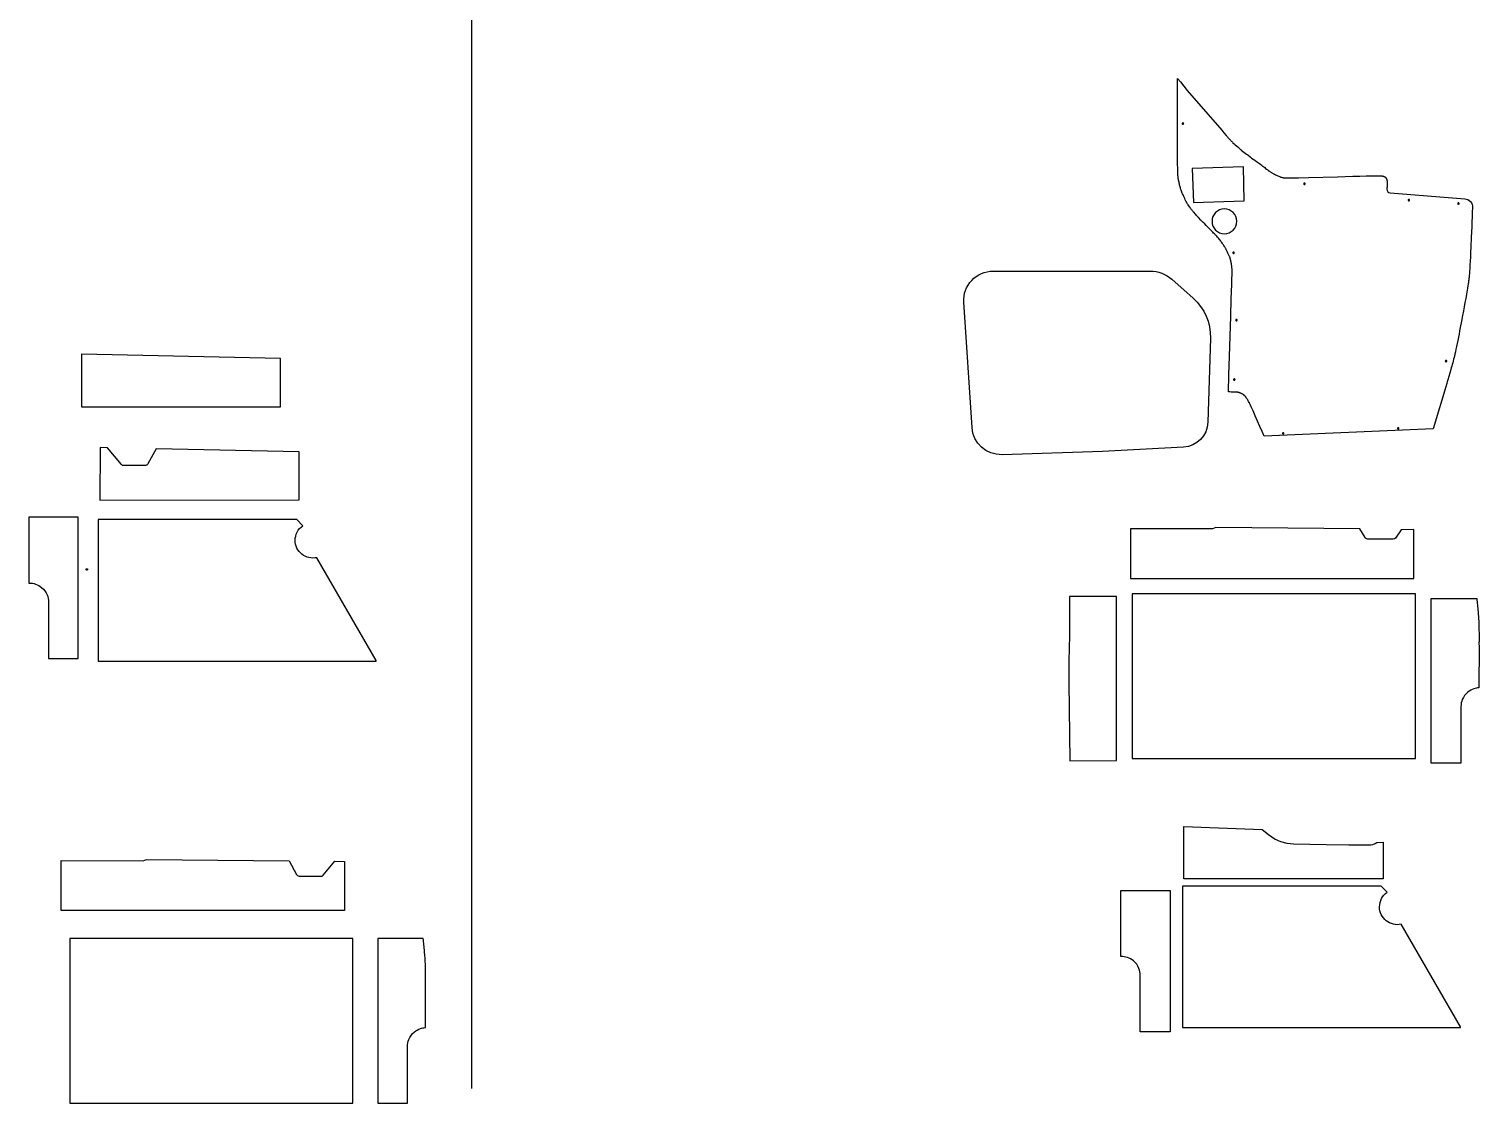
# Model space of a CAD drawing. Extents: x -1528 to 6367, y -7462 to 62.
# Drawn here: x 2141 to 6236, y -7462 to -4428 of the extents above; entities that cross this region are included whole.
import ezdxf

# ---------------------------------------------------------------- set-up
doc = ezdxf.new("R2010")
doc.units = 0
doc.layers.add('Default_Layer', color=1, linetype='CONTINUOUS')

msp = doc.modelspace()

# ---------------------------------------------------------------- linework, layer by layer
at = {"layer": 'Default_Layer'}
msp.add_lwpolyline([(3390.1, 62), (3390.1, -7420.9)], dxfattribs=at)
for points in [[(5975.9, -4880.7, 0.397316), (5985.2, -4890.8), (6195.5, -4907.3, -0.405949), (6217.6, -4932.4), (6217, -4945.1), (6216.4, -4958.5), (6215.8, -4972.4), (6215.2, -4986.7), (6214, -5015.6), (6212.7, -5044.1), (6212.1, -5057.9), (6211.5, -5071), (6210.9, -5083.5), (6210.3, -5095.2), (6210, -5100.6), (6209.7, -5105.8), (6209.4, -5110.7), (6209, -5115.2), (6208.7, -5119.5), (6208.4, -5123.4), (6208.1, -5126.9), (6207.8, -5130.1), (6207.4, -5133.1), (6207.1, -5136), (6206.7, -5139), (6206.3, -5141.9), (6205.9, -5144.9), (6205.5, -5147.8), (6204.6, -5153.7), (6203.7, -5159.6), (6202.7, -5165.5), (6201.7, -5171.4), (6200.6, -5177.2), (6199.5, -5183.1), (6198.4, -5189), (6196.2, -5200.7), (6193.9, -5212.4), (6192.8, -5218.2), (6191.8, -5224.1), (6189.3, -5237.5), (6186.3, -5253.4), (6183, -5271.1), (6181.2, -5280.3), (6179.5, -5289.5), (6177.7, -5298.6), (6175.9, -5307.6), (6174.2, -5316.3), (6172.5, -5324.6), (6170.9, -5332.3), (6169.4, -5339.4), (6168, -5345.7), (6167.4, -5348.5), (6166.8, -5351.1), (6165.6, -5356), (6164.3, -5360.9), (6163, -5365.8), (6161.7, -5370.7), (6160.3, -5375.6), (6159, -5380.5), (6157.6, -5385.3), (6156.2, -5390.2), (6153.3, -5399.9), (6150.4, -5409.6), (6147.6, -5419.4), (6146.1, -5424.2), (6144.8, -5429.1), (6106.7, -5557.7), (5629.4, -5578.3), (5623.6, -5565.3), (5617.1, -5550.7), (5603.7, -5520.7), (5597.6, -5507), (5592.4, -5495.5), (5590.3, -5490.9), (5588.6, -5487.1), (5587.3, -5484.3), (5586.8, -5483.4), (5586.5, -5482.7), (5585.3, -5480.5), (5584, -5478.2), (5582.7, -5475.9), (5581.3, -5473.6), (5580, -5471.4), (5579.3, -5470.4), (5578.7, -5469.4), (5578.1, -5468.5), (5577.5, -5467.7), (5577, -5467), (5576.5, -5466.4), (5576, -5465.9), (5575.5, -5465.3), (5574.9, -5464.8), (5574.4, -5464.3), (5573.9, -5463.8), (5573.3, -5463.3), (5572.7, -5462.8), (5572.2, -5462.3), (5571.6, -5461.8), (5571, -5461.4), (5569.8, -5460.5), (5568.6, -5459.7), (5567.3, -5458.9), (5566.6, -5458.5), (5566, -5458.2), (5565.3, -5457.8), (5564.6, -5457.5), (5563.8, -5457.1), (5563.1, -5456.8), (5562.4, -5456.5), (5561.6, -5456.2), (5560.8, -5455.9), (5560.1, -5455.7), (5559.3, -5455.4), (5558.5, -5455.2), (5557.7, -5454.9), (5556.9, -5454.7), (5556.2, -5454.5), (5555.4, -5454.4), (5554.5, -5454.2), (5553.4, -5454.1), (5552.1, -5454), (5550.7, -5453.9), (5549.1, -5453.8), (5547.4, -5453.7), (5543.7, -5453.6), (5535.8, -5453.4), (5531.9, -5453.3), (5528.4, -5453.2), (5529.8, -5405.7), (5531.4, -5351.9), (5534.8, -5240.3), (5536.3, -5190.3), (5537.5, -5149.2), (5537.9, -5133.2), (5538.3, -5120.9), (5538.5, -5112.8), (5538.5, -5110.4), (5538.5, -5109.3), (5538.4, -5107.3), (5538.3, -5105.2), (5538.1, -5103.2), (5537.9, -5101.1), (5537.7, -5099.1), (5537.4, -5097), (5537.1, -5095), (5536.8, -5093), (5536.5, -5090.9), (5536.1, -5088.7), (5535.7, -5086.4), (5535.2, -5084), (5534.7, -5081.6), (5534.4, -5080.4), (5534.2, -5079.2), (5533.8, -5078), (5533.5, -5076.8), (5533.2, -5075.7), (5532.8, -5074.6), (5532.4, -5073.3), (5531.8, -5071.9), (5531.1, -5070.3), (5530.4, -5068.6), (5529.6, -5066.7), (5528.7, -5064.7), (5527.8, -5062.7), (5526.8, -5060.7), (5524.8, -5056.6), (5522.9, -5052.7), (5522, -5051), (5521.2, -5049.3), (5520.4, -5047.9), (5519.7, -5046.6), (5519.1, -5045.5), (5518.4, -5044.3), (5517, -5042.1), (5515.6, -5039.8), (5514.1, -5037.6), (5512.6, -5035.4), (5511.1, -5033.3), (5509.6, -5031.1), (5508, -5029), (5506.4, -5026.8), (5504.6, -5024.6), (5502.8, -5022.3), (5500.9, -5020), (5499, -5017.7), (5497, -5015.5), (5495, -5013.2), (5493.1, -5011), (5492.1, -5009.9), (5491, -5008.8), (5488.8, -5006.5), (5486.4, -5004.1), (5484, -5001.7), (5479, -4996.9), (5476.6, -4994.5), (5474.4, -4992.2), (5470, -4987.7), (5465.6, -4983.1), (5461.2, -4978.5), (5456.9, -4974), (5450.6, -4967.4), (5444, -4960.4), (5438.2, -4954.2), (5435.8, -4951.6), (5434, -4949.7), (5431.2, -4946.5), (5429.8, -4944.9), (5428.3, -4943.3), (5426.9, -4941.6), (5425.6, -4940), (5424.2, -4938.3), (5422.9, -4936.6), (5421.4, -4934.7), (5419.8, -4932.5), (5418, -4930), (5416.2, -4927.3), (5414.4, -4924.7), (5412.7, -4922.2), (5411.9, -4921), (5411.2, -4919.9), (5410.5, -4918.8), (5410, -4917.8), (5409.5, -4916.9), (5409, -4916), (5408.5, -4915.1), (5408.1, -4914.2), (5407.2, -4912.3), (5406.3, -4910.4), (5404.6, -4906.5), (5403.8, -4904.6), (5403, -4902.7), (5402.1, -4900.7), (5401, -4898.5), (5400, -4896.3), (5398.9, -4893.9), (5397.8, -4891.4), (5396.7, -4889), (5396.2, -4887.7), (5395.7, -4886.5), (5395.2, -4885.3), (5394.8, -4884.1), (5394.4, -4882.8), (5394, -4881.6), (5393.2, -4879.1), (5392.4, -4876.5), (5391.7, -4873.9), (5391, -4871.2), (5390.4, -4868.6), (5389.7, -4865.9), (5389.2, -4863.3), (5388.6, -4860.6), (5388.1, -4857.9), (5387.5, -4855.2), (5387.1, -4852.5), (5386.6, -4849.8), (5386.2, -4847.1), (5385.9, -4844.3), (5385.6, -4841.6), (5385.5, -4840), (5385.4, -4838.2), (5385.3, -4836), (5385.2, -4833.5), (5385, -4828), (5384.9, -4821.8), (5384.7, -4808.6), (5384.5, -4802.2), (5384.4, -4796.2), (5384.6, -4568), (5392.9, -4577.4), (5411.2, -4601.6), (5509.2, -4713.8), (5512.4, -4717.4), (5515.6, -4721.2), (5522, -4728.6), (5525.3, -4732.3), (5526.9, -4734.1), (5528.4, -4735.9), (5530, -4737.7), (5531.6, -4739.4), (5533.2, -4741), (5534.8, -4742.7), (5536.3, -4744.2), (5537.9, -4745.8), (5539.5, -4747.4), (5541.1, -4748.9), (5544.4, -4752), (5547.6, -4755), (5550.9, -4758), (5554.3, -4760.9), (5557.7, -4763.9), (5561.1, -4766.8), (5562.8, -4768.2), (5564.5, -4769.6), (5568, -4772.5), (5571.6, -4775.3), (5575.2, -4778.1), (5578.9, -4780.9), (5582.6, -4783.7), (5589.9, -4789.3), (5593.8, -4792.2), (5598.1, -4795.3), (5602.6, -4798.5), (5607.1, -4801.8), (5615.7, -4807.9), (5619.4, -4810.6), (5622.5, -4812.9), (5623.8, -4814), (5625.2, -4815), (5627.9, -4817.2), (5630.6, -4819.5), (5633.3, -4821.7), (5636, -4823.9), (5637.3, -4825), (5638.7, -4826), (5640, -4827), (5641.3, -4828), (5642.6, -4828.9), (5644, -4829.8), (5645.3, -4830.7), (5646.7, -4831.5), (5648.1, -4832.4), (5649.6, -4833.3), (5651.1, -4834.1), (5652.6, -4835), (5654.2, -4835.8), (5655.7, -4836.6), (5658.6, -4838.1), (5661.4, -4839.5), (5663.9, -4840.7), (5666.1, -4841.7), (5668.1, -4842.6), (5670.2, -4843.5), (5672.2, -4844.3), (5674.3, -4845.1), (5675.3, -4845.5), (5676.3, -4845.9), (5677.4, -4846.2), (5678.4, -4846.6), (5679.5, -4846.9), (5680.5, -4847.1), (5681.6, -4847.4), (5682.7, -4847.6), (5683.3, -4847.7), (5683.9, -4847.8), (5685.2, -4847.9), (5686.8, -4848.1), (5688.4, -4848.2), (5690.3, -4848.3), (5692.2, -4848.3), (5694.2, -4848.4), (5696.3, -4848.4), (5700.6, -4848.5), (5704.9, -4848.5), (5713.1, -4848.4), (5714.7, -4848.4), (5717.5, -4848.4), (5726.3, -4848.2), (5754.6, -4847.4), (5836.5, -4845.1), (5879.6, -4843.9), (5899.5, -4843.4), (5917.4, -4842.9), (5932.6, -4842.6), (5944.6, -4842.3), (5949.1, -4842.2), (5952.6, -4842.2), (5954.9, -4842.2), (5955.6, -4842.2), (5956, -4842.2), (5958, -4842.4), (5960, -4842.7), (5961.1, -4842.9), (5962.1, -4843), (5963.1, -4843.2), (5964.1, -4843.4), (5965.1, -4843.6), (5966.1, -4843.9), (5967, -4844.2), (5967.9, -4844.5), (5968.7, -4844.8), (5969.1, -4845), (5969.5, -4845.2), (5969.8, -4845.4), (5970.2, -4845.6), (5970.5, -4845.8), (5970.8, -4846.1), (5971.4, -4846.6), (5971.9, -4847.1), (5972.4, -4847.7), (5972.9, -4848.3), (5973.3, -4848.9), (5973.7, -4849.6), (5974, -4850.3), (5974.4, -4851), (5974.7, -4851.7), (5975, -4852.4), (5975.3, -4853.1), (5975.5, -4853.9), (5975.7, -4854.6), (5975.9, -4855.4), (5976.3, -4856.9), (5976.4, -4857.3), (5976.5, -4857.7), (5976.6, -4858.7), (5976.6, -4859.9), (5976.7, -4861.1), (5976.7, -4862.5), (5976.6, -4864), (5976.6, -4865.6), (5976.5, -4867.3), (5976.4, -4870.7), (5976.2, -4874.2), (5976, -4877.5), (5976, -4879.1), (5975.9, -4880.7)], [(5399.8, -4697.1, 0.414214), (5401.8, -4695.1, 0.414214), (5399.8, -4693.1, 0.414214), (5397.8, -4695.1, 0.414214), (5399.8, -4697.1)], [(5742.8, -4867.1, 0.414214), (5744.8, -4865.1, 0.414214), (5742.8, -4863.1, 0.414214), (5740.8, -4865.1, 0.414214), (5742.8, -4867.1)], [(6037.8, -4913.1, 0.414214), (6039.8, -4911.1, 0.414214), (6037.8, -4909.1, 0.414214), (6035.8, -4911.1, 0.414214), (6037.8, -4913.1)], [(5516.8, -5006.1, 0.414214), (5551.8, -4971.1, 0.414214), (5516.8, -4936.1, 0.414214), (5481.8, -4971.1, 0.414214), (5516.8, -5006.1)], [(6177.8, -4923.1, 0.414214), (6179.8, -4921.1, 0.414214), (6177.8, -4919.1, 0.414214), (6175.8, -4921.1, 0.414214), (6177.8, -4923.1)], [(5542.8, -5062.1, 0.414214), (5544.8, -5060.1, 0.414214), (5542.8, -5058.1, 0.414214), (5540.8, -5060.1, 0.414214), (5542.8, -5062.1)], [(5368.5, -5135), (5428.3, -5187.8, -0.222784), (5477.2, -5300.8), (5470.2, -5538.7, -0.389968), (5401.2, -5609.5), (5172.2, -5621.8), (4888.9, -5630.4, -0.404036), (4804.1, -5553.3), (4781, -5199.7, -0.207394), (4803.1, -5137.9, -0.207394), (4863.3, -5111.8), (5307.2, -5111.8, -0.182864), (5368.5, -5135)], [(5550.8, -5252.1, 0.414214), (5552.8, -5250.1, 0.414214), (5550.8, -5248.1, 0.414214), (5548.8, -5250.1, 0.414214), (5550.8, -5252.1)], [(6142.8, -5368.1, 0.414214), (6144.8, -5366.1, 0.414214), (6142.8, -5364.1, 0.414214), (6140.8, -5366.1, 0.414214), (6142.8, -5368.1)], [(5544.8, -5420.1, 0.414214), (5546.8, -5418.1, 0.414214), (5544.8, -5416.1, 0.414214), (5542.8, -5418.1, 0.414214), (5544.8, -5420.1)], [(5682.8, -5572.1, 0.414214), (5684.8, -5570.1, 0.414214), (5682.8, -5568.1, 0.414214), (5680.8, -5570.1, 0.414214), (5682.8, -5572.1)], [(6007.8, -5558.1, 0.414214), (6009.8, -5556.1, 0.414214), (6007.8, -5554.1, 0.414214), (6005.8, -5556.1, 0.414214), (6007.8, -5558.1)], [(2362.2, -5610.9), (2341.2, -5610.5), (2341.1, -5758.5), (2903.5, -5758.4), (2903.6, -5622.2), (2499.9, -5613.8), (2476.4, -5656.6, -0.274031), (2469.5, -5660.8), (2407.7, -5661.4, -0.22603), (2401.4, -5658.5), (2362.2, -5610.9)], [(2195.6, -6046.4), (2195.6, -6206.2), (2279.6, -6206.2), (2279.6, -5806.7), (2140.6, -5806.7), (2140.6, -5993.1), (2141, -5993.1, -0.0813), (2159.2, -5996.1, -0.0907), (2176.3, -6005.6, -0.127), (2191.8, -6026.7, -0.0954), (2195.6, -6046.4)], [(2953.7, -5921.4, -0.22787), (2911.3, -5911.6, -0.22787), (2892.4, -5872.4, -0.2442), (2913.8, -5831.3), (2897.1, -5813.6), (2336, -5813.6), (2336, -6213.5), (3121.3, -6213.5), (3121.3, -6211.5), (2953.7, -5921.4)], [(5251.7, -5839.5), (5251.7, -5980.3), (6051.7, -5980.3), (6051.7, -5841.6), (6015.7, -5842.3), (5999.6, -5866.1, -0.22603), (5993.3, -5869), (5921, -5868.9, -0.274031), (5914.1, -5864.6), (5899.5, -5839.6), (5492.9, -5836.2), (5483.6, -5840.3), (5251.7, -5839.5)], [(6229.3, -6037.1), (6229.9, -6041.5), (6230.4, -6046), (6230.9, -6050.5), (6231.4, -6055), (6231.9, -6059.6), (6232.3, -6064.1), (6232.7, -6068.7), (6233.2, -6073.2), (6233.5, -6077.7), (6233.9, -6082.2), (6234.2, -6086.6), (6234.5, -6091), (6234.8, -6095.3), (6235, -6099.5), (6235.2, -6103.6), (6235.4, -6107.7), (6235.6, -6111.7), (6235.7, -6115.7), (6235.7, -6119.7), (6235.8, -6123.7), (6235.8, -6127.7), (6235.9, -6131.7), (6235.9, -6139.7), (6235.9, -6147.7), (6235.9, -6155.7), (6235.8, -6163.8), (6235.9, -6171.8), (6235.7, -6288.9, 0.064054), (6221.5, -6291.7, 0.0907), (6204.3, -6301.2, 0.127), (6188.8, -6322.3, 0.0954), (6185, -6342), (6185, -6501.8), (6101, -6501.8), (6101, -6037.1), (6229.3, -6037.1)], [(2231.6, -6777.4), (2463.5, -6778.2), (2472.8, -6774.1), (2875.6, -6778.1), (2896.4, -6816.8, 0.274031), (2903.3, -6821), (2965.1, -6821.6, 0.22603), (2971.4, -6818.7), (3004, -6779.3), (3031.6, -6779.6), (3031.6, -6918.2), (2231.6, -6918.2), (2231.6, -6777.4)], [(5279.3, -7101.4, 0.0954), (5275.5, -7081.7, 0.127), (5260, -7060.5, 0.0907), (5242.9, -7051.1, 0.0813), (5224.7, -7048.1), (5224.3, -7048.1), (5224.3, -6861.6), (5363.3, -6861.6), (5363.3, -7261.2), (5279.3, -7261.2), (5279.3, -7101.4)], [(6016.3, -6957.1, -0.22787), (5973.9, -6947.3, -0.22787), (5955, -6908, -0.2442), (5976.4, -6866.9), (5959.7, -6849.3), (5398.6, -6849.3), (5398.6, -7249.2), (6183.9, -7249.2), (6184, -7247.1), (6016.3, -6957.1)], [(3253.9, -6997.5), (3125.6, -6997.5), (3125.6, -7462.2), (3209.6, -7462.2), (3209.6, -7302.4, -0.0954), (3213.4, -7282.7, -0.127), (3228.9, -7261.6, -0.0907), (3246.1, -7252.1, -0.064054), (3260.3, -7249.3), (3260.5, -7132.2), (3260.4, -7124.2), (3260.4, -7116.2), (3260.5, -7108.1), (3260.5, -7100.1), (3260.5, -7092.1), (3260.4, -7088.1), (3260.4, -7084.1), (3260.3, -7080.1), (3260.2, -7076.1), (3260.1, -7072.1), (3260, -7068.1), (3259.8, -7064.1), (3259.6, -7059.9), (3259.4, -7055.7), (3259.1, -7051.4), (3258.8, -7047), (3258.5, -7042.6), (3258.1, -7038.1), (3257.7, -7033.6), (3257.3, -7029.1), (3256.9, -7024.5), (3256.4, -7020), (3256, -7015.4), (3255.5, -7010.9), (3255, -7006.4), (3254.5, -7001.9), (3253.9, -6997.5)]]:
    msp.add_lwpolyline(points, format="xyb", close=True, dxfattribs=at)
for points in [[(5429.8, -4918.1), (5572.8, -4913.1), (5570.7, -4817.1), (5425.7, -4822.1), (5429.8, -4918.1)], [(2288.8, -5494.9), (2851.2, -5494.9), (2851.3, -5358.7), (2288.8, -5346.9), (2288.8, -5494.9)], [(2302, -5954.5), (2302, -5954.3), (2302, -5954.1), (2302.1, -5953.9), (2302.1, -5953.7), (2302.2, -5953.5), (2302.3, -5953.3), (2302.4, -5953.2), (2302.6, -5953), (2302.7, -5952.9), (2302.9, -5952.8), (2303, -5952.7), (2303.2, -5952.6), (2303.4, -5952.6), (2303.6, -5952.5), (2303.8, -5952.5), (2304, -5952.5), (2304.2, -5952.5), (2304.4, -5952.5), (2304.6, -5952.6), (2304.7, -5952.6), (2304.9, -5952.7), (2305.1, -5952.8), (2305.2, -5952.9), (2305.4, -5953), (2305.5, -5953.2), (2305.6, -5953.3), (2305.7, -5953.5), (2305.8, -5953.7), (2305.9, -5953.9), (2305.9, -5954.1), (2306, -5954.3), (2306, -5954.5), (2306, -5954.7), (2305.9, -5954.9), (2305.9, -5955.1), (2305.8, -5955.2), (2305.7, -5955.4), (2305.6, -5955.6), (2305.5, -5955.7), (2305.4, -5955.9), (2305.2, -5956), (2305.1, -5956.1), (2304.9, -5956.2), (2304.7, -5956.3), (2304.6, -5956.4), (2304.4, -5956.4), (2304.2, -5956.5), (2304, -5956.5), (2303.8, -5956.5), (2303.6, -5956.4), (2303.4, -5956.4), (2303.2, -5956.3), (2303, -5956.2), (2302.9, -5956.1), (2302.7, -5956), (2302.6, -5955.9), (2302.4, -5955.7), (2302.3, -5955.6), (2302.2, -5955.4), (2302.1, -5955.2), (2302.1, -5955.1), (2302, -5954.9), (2302, -5954.7), (2302, -5954.5)], [(5211.6, -6030.8), (5079.7, -6030.9), (5078.9, -6141.3), (5077.9, -6213), (5077.8, -6273.8), (5080.7, -6495.8), (5211.6, -6494.9), (5211.6, -6030.8)], [(5256.2, -6488.9), (6056.2, -6488.9), (6056.2, -6023.9), (5256.2, -6023.9), (5256.2, -6488.9)], [(5965.1, -6725), (5965, -6828.8), (5402.6, -6828.9), (5402.6, -6681.4), (5623.1, -6689.3), (5641.3, -6703.9), (5660.3, -6716.6), (5675.2, -6723.1), (5693, -6728.1), (5711.8, -6729.7), (5804.1, -6731.6), (5868.4, -6733.2), (5930.5, -6733.2), (5936.2, -6731.5), (5942.6, -6729.2), (5947.3, -6726.5), (5965.1, -6725)], [(2255.6, -7462.2), (3055.6, -7462.2), (3055.6, -6997.2), (2255.6, -6997.2), (2255.6, -7462.2)]]:
    msp.add_lwpolyline(points, close=True, dxfattribs=at)

doc.saveas('drawing.dxf')
